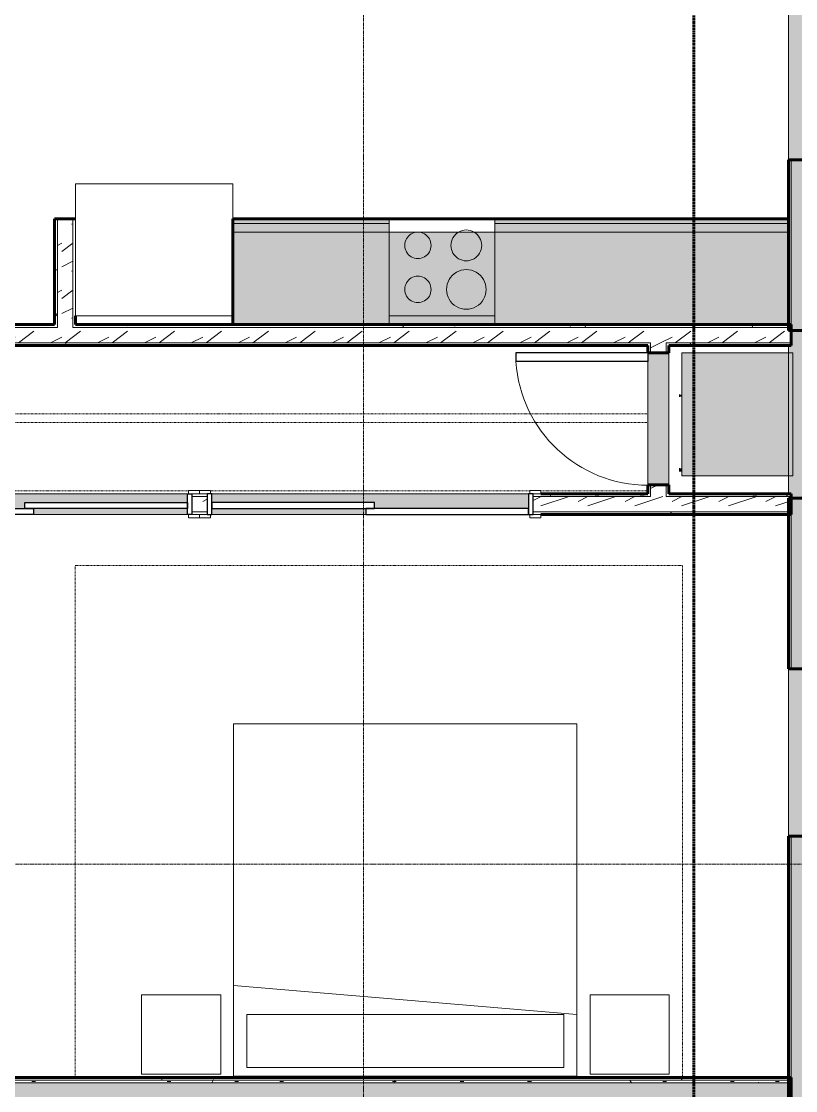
# Model space of a CAD drawing. Header units: inches. Extents: x -4061 to -1937, y 9836 to 11171.
# Drawn here: x -2251.1 to -2075.2, y 10415.8 to 10658.6 of the extents above; entities that cross this region are included whole.
import ezdxf

# ---------------------------------------------------------------- set-up
doc = ezdxf.new("R2010")
doc.units = ezdxf.units.IN
doc.header["$MEASUREMENT"] = 0
for name, pattern in [('Dash', [0.25, 0.125, -0.125]), ('Dash 1_16_', [0.12499999999999999, 0.06249999999999999, -0.06249999999999999]), ('Grid Line 1_2_', [0.8749999999999999, 0.4999999999999999, -0.125, 0.125, -0.125])]:
    doc.linetypes.add(name, pattern=pattern)
for name, color, linetype, lineweight in [('0-1', 7, 'Continuous', 5), ('0-2', 250, 'Continuous', 9), ('A-DOOR-1', 250, 'Continuous', 9), ('A-DOOR-2', 50, 'Continuous', 30), ('A-DOOR-FRAM-1', 50, 'Continuous', 30), ('A-WALL', 113, 'Continuous', 18), ('A-WALL-1', 8, 'Continuous', 5), ('A-WALL-2', 10, 'Continuous', 60), ('A-WALL-3', 7, 'Continuous', 18), ('A-WALL-PATT-1', 250, 'Continuous', 9), ('A-WALL-PATT-2', 253, 'Continuous', 9), ('A-WALL-PATT-4', 111, 'Continuous', 9), ('C-PROP-LINE-2', 91, 'Dash 1_16_', 60), ('I-FURN-1', 250, 'Continuous', 9), ('I-FURN-HDLN-1', 250, 'Dash', 9), ('I-WALL-2', 2, 'Continuous', 60), ('M-EQPM-1', 252, 'Continuous', 9), ('M-EQPM-2', 55, 'Continuous', 9), ('M-EQPM-3', 250, 'Continuous', 9), ('Q-CASE-1', 253, 'Continuous', 9), ('Q-CASE-2', 10, 'Continuous', 60), ('Q-CASE-3', 250, 'Continuous', 9), ('Q-CASE-HDLN-1', 250, 'Dash', 9), ('Q-SPCQ-1', 250, 'Continuous', 9), ('S-GRID-1', 1, 'Grid Line 1_2_', 9)]:
    doc.layers.add(name, color=color, linetype=linetype, lineweight=lineweight)
pattern_1 = [(0, (-88.066, -241.96), (20.48, 5.12), [0.845, -14.515, 0.845, -14.515, -81.92]), (0, (-88.066, -241.96), (20.48, 5.12), [-30.72, 0.845, -29.875, 0.845, -14.515, -35.84]), (0, (-88.066, -241.96), (20.48, 5.12), [-76.8, 0.845, -9.395, 0.845, -24.755]), (120, (-80.38600000000001, -239.4), (-14.67405006737632, 15.1762002695053), [0.8449999999999999, -14.515, 0.8449999999999999, -14.515, -81.91999999999999]), (120, (-80.38600000000001, -239.4), (-14.67405006737632, 15.1762002695053), [-30.72, 0.8449999999999999, -29.875, 0.8449999999999999, -14.515, -35.84]), (120, (-80.38600000000001, -239.4), (-14.67405006737632, 15.1762002695053), [-76.79999999999998, 0.8449999999999999, -9.394999999999998, 0.8449999999999999, -24.755]), (240, (-77.82600000000001, -229.16), (-5.805949932623669, -20.2962002695053), [0.845, -14.515, 0.845, -14.515, -81.92]), (240, (-77.82600000000001, -229.16), (-5.805949932623669, -20.2962002695053), [-30.72, 0.845, -29.875, 0.845, -14.515, -35.84]), (240, (-77.82600000000001, -229.16), (-5.805949932623669, -20.2962002695053), [-76.8, 0.845, -9.395, 0.845, -24.755])]
pattern_2 = [(216.87, (-83.801, -231.298), (31.98716190389133, 21.32545714244463), [5.331, -47.981]), (206.565, (-77.404, -234.497), (-10.66247606731217, -10.66200980650436), [11.921, -11.921]), (198.435, (-77.404, -239.828), (-21.3244936496746, -10.66258686177925), [6.743999999999999, -26.974])]
pattern_3 = [(161.57, (-87.74600000000001, -241.64), (-2.560496184573631, -0.0005373861552858683), [0, -18.214, 2.022, 0]), (18.43, (-88.38600000000001, -241.64), (-2.560496184573631, 0.0005373861552860904), [0, -18.214, 2.022, 0]), (108.43, (-87.74600000000001, -241.64), (1.279220909290681, -6.400876726295667), [6.069999999999999, -14.166]), (71.57, (-88.38600000000001, -241.64), (1.279220909290681, 6.400876726295667), [6.07, -14.166])]

# ---------------------------------------------------------------- blocks, each defined once
blk = doc.blocks.new('HVAC_SPVU_AlliedAir_MGE4 - HVAC_SPVU_AlliedAir_MGE4-2201356-ENLARGED RCP - 2ND FLOOR PLAN - WEST')
at = {"layer": 'M-EQPM-1'}
for points in [[(-14.00000000003638, -10.98983392808839), (-14.00000000003877, -12.12499999999681), (14.00000000001319, -12.12499999999681), (14.00000000006537, 12.1250000000033), (-13.99999999998658, 12.12500000006332), (-14.0000000000033, 4.339158817669612)], [(-13.99999999998829, -13.12499999999726), (14.00000000001353, -13.12500000005728), (14.00000000001557, -12.12500000005683), (-13.99999999998624, -12.1249999999968), (-13.99999999998761, -12.74999997752853)]]:
    blk.add_hatch(color=256, dxfattribs=at).paths.add_polyline_path(points, flags=0)
at = {"layer": 'M-EQPM-2'}
for points in [[(-12.99999999998647, 12.12500000006128), (-12.24999999998749, 12.12500000005957), (-12.26277781512704, 12.62500000000284), (-12.99999999998545, 12.62500000000455)], [(4.000000000013414, 12.12500000002469), (4.500000000012618, 12.12500000002333), (4.491481456587279, 12.62500000000309), (4.000000000014437, 12.62500000000411)]]:
    blk.add_hatch(color=256, dxfattribs=at).paths.add_polyline_path(points, flags=0)
at = {"layer": 'M-EQPM-3'}
for p, q in [((-12.24999999999982, 12.62500000000029), (-12.99999999999982, 12.62500000000029)), ((4.500000000000178, 12.62500000000026), (4.000000000000179, 12.62500000000026)), ((13.99999999999994, 12.12499999999976), (-14.00000000000004, 12.12499999999976)), ((-14.00000000000004, 12.1250000000002), (-14.00000000000004, -12.12499999999979)), ((13.99999999999994, -12.12499999999979), (13.99999999999994, 12.1250000000002)), ((13.99999999999989, -12.12500000000028), (-14.00000000000004, -12.12500000000028)), ((-14.00000000000004, -12.12500000000028), (-14.00000000000004, -13.12500000000028)), ((13.99999999999989, -13.12500000000028), (13.99999999999989, -12.12500000000028)), ((-14.00000000000004, -13.12500000000028), (13.99999999999989, -13.12500000000028))]:
    blk.add_line(p, q, dxfattribs=at)
blk = doc.blocks.new('Single-Flush - 30_ x 80_-1420870-ENLARGED RCP - 2ND FLOOR PLAN - WEST')
at = {"layer": 'A-DOOR-1'}
blk.add_arc((15.00000000000094, 2.374999999999442), 30.06659275674492, 93.81407483429227, 179.9999999999998, dxfattribs=at)
at = {"layer": 'A-DOOR-2'}
for p, q in [((13, 2.374999999999781), (13, 32.37499999999849)), ((15.00000000000094, 32.37499999999849), (13, 32.37499999999849)), ((15.00000000000094, 2.374999999999781), (15.00000000000094, 32.37499999999849)), ((15.00000000000094, 2.374999999999781), (13, 2.374999999999781))]:
    blk.add_line(p, q, dxfattribs=at)
blk = doc.blocks.new('FOLDING_SLIDING CLOSET - 72_ x 80_-1372823-ENLARGED RCP - 2ND FLOOR PLAN - WEST')
at = {"layer": 'A-DOOR-1'}
for p, q in [((-36.25000000000011, 3.000000000000026), (-38.75000000000009, 3.000000000000026)), ((-38.75000000000009, 3.000000000000026), (-38.75000000000009, 2.250000000000026)), ((-36.25000000000011, 2.250000000000026), (-36.25000000000011, 3.000000000000026)), ((38.74999999999987, 3.000000000000026), (36.24999999999987, 3.000000000000026)), ((36.24999999999987, 3.000000000000026), (36.24999999999987, 2.250000000000026)), ((38.74999999999987, 2.250000000000026), (38.74999999999987, 3.000000000000026)), ((-38.75000000000009, 2.250000000000026), (-36.25000000000011, 2.250000000000026)), ((36.24999999999987, 2.250000000000026), (38.74999999999987, 2.250000000000026)), ((-36.25000000000008, -2.500000000038504), (-38.75000000000009, -2.500000000038504)), ((-38.75000000000009, -2.500000000038504), (-38.75000000000009, -3.250000000038078)), ((-38.75000000000009, -3.250000000038078), (-36.25000000000008, -3.250000000038078)), ((-36.25000000000008, -3.250000000038078), (-36.25000000000008, -2.500000000038504)), ((38.74999999999988, -2.500000000038504), (36.24999999999989, -2.500000000038504)), ((36.24999999999989, -2.500000000038504), (36.24999999999989, -3.250000000038078)), ((36.24999999999989, -3.250000000038078), (38.74999999999988, -3.250000000038078)), ((38.74999999999988, -3.250000000038078), (38.74999999999988, -2.500000000038504))]:
    blk.add_line(p, q, dxfattribs=at)
at = {"layer": 'A-DOOR-2'}
for p, q in [((0.9999999999999057, 2.250000000000026), (-36.0000000000001, 2.250000000000026)), ((-36.0000000000001, 2.250000000000026), (-36.0000000000001, 0.8750000000000295)), ((-36.0000000000001, 0.8750000000000295), (0.9999999999999057, 0.8750000000000295)), ((35.99999999999988, 0.8750000000000295), (-1.000000000000092, 0.8750000000000295)), ((-1.000000000000092, 0.8750000000000295), (-1.000000000000092, -0.5000000000000034)), ((0.9999999999999057, 0.8750000000000295), (0.9999999999999057, 2.250000000000026)), ((35.99999999999987, -0.5000000000000034), (35.99999999999987, 0.8750000000000295)), ((-1.000000000000097, -0.5000000000000034), (35.99999999999987, -0.5000000000000034))]:
    blk.add_line(p, q, dxfattribs=at)
at = {"layer": 'A-DOOR-FRAM-1'}
for p, q in [((-36.00000000000009, 2.250000000000026), (-37.00000000000011, 2.250000000000026)), ((-37.00000000000011, 2.250000000000026), (-37.00000000000011, -2.500000000038503)), ((-36.00000000000009, -2.500000000038503), (-36.00000000000009, 2.250000000000026)), ((35.99999999999989, 2.249999999999949), (35.99999999999989, -2.500000000000038)), ((36.99999999999989, 2.249999999999949), (35.99999999999989, 2.249999999999949)), ((36.99999999999989, -2.500000000000038), (36.99999999999989, 2.249999999999949)), ((-37.00000000000011, -2.500000000038503), (-36.00000000000009, -2.500000000038503)), ((35.99999999999989, -2.500000000000038), (36.99999999999989, -2.500000000000038))]:
    blk.add_line(p, q, dxfattribs=at)
blk = doc.blocks.new('OD_CW_Closet - OD_CW_Closet-2069095-ENLARGED RCP - 2ND FLOOR PLAN - WEST')
at = {"layer": 'Q-CASE-HDLN-1'}
for p, q in [((0.7377049180327883, 8.999999999999615), (25.08857483285155, 8.999999999999615)), ((0.7377049180327869, -22.34999998190266), (0.7377049180327869, 7.650000018098431)), ((27.58857483285162, 8.999999999999615), (100.0885748328516, 8.999999999999615)), ((105.0885748328518, 8.999999999999615), (158.0498261120873, 8.999999999999615)), ((158.0498261120873, 8.999999999999615), (158.0498261120873, -24.00000000000042)), ((0.7377049180327883, -6.500000000000378), (158.0498261120873, -6.500000000000378)), ((0.7377049180327883, -8.500000000000377), (158.0498261120873, -8.500000000000377))]:
    blk.add_line(p, q, dxfattribs=at)
blk = doc.blocks.new('FOLDING_SLIDING CLOSET - 72_ x 80_-1372885-ENLARGED RCP - 2ND FLOOR PLAN - WEST')
at = {"layer": 'A-DOOR-1'}
for p, q in [((-38.75000000000009, 3.250000000038078), (-36.25000000000008, 3.250000000038078)), ((-38.75000000000009, 2.500000000038504), (-38.75000000000009, 3.250000000038078)), ((-36.25000000000008, 2.500000000038504), (-38.75000000000009, 2.500000000038504)), ((-36.25000000000008, 3.250000000038078), (-36.25000000000008, 2.500000000038504)), ((36.24999999999989, 3.250000000038078), (38.74999999999988, 3.250000000038078)), ((36.24999999999989, 2.500000000038504), (36.24999999999989, 3.250000000038078)), ((38.74999999999988, 2.500000000038504), (36.24999999999989, 2.500000000038504)), ((38.74999999999988, 3.250000000038078), (38.74999999999988, 2.500000000038504)), ((-38.75000000000009, -2.250000000000026), (-36.25000000000011, -2.250000000000026)), ((-38.75000000000009, -3.000000000000026), (-38.75000000000009, -2.250000000000026)), ((-36.25000000000011, -2.250000000000026), (-36.25000000000011, -3.000000000000026)), ((36.24999999999987, -2.250000000000026), (38.74999999999987, -2.250000000000026)), ((36.24999999999987, -3.000000000000026), (36.24999999999987, -2.250000000000026)), ((38.74999999999987, -2.250000000000026), (38.74999999999987, -3.000000000000026)), ((-36.25000000000011, -3.000000000000026), (-38.75000000000009, -3.000000000000026)), ((38.74999999999987, -3.000000000000026), (36.24999999999987, -3.000000000000026))]:
    blk.add_line(p, q, dxfattribs=at)
at = {"layer": 'A-DOOR-2'}
for p, q in [((-1.000000000000097, 0.5000000000000034), (35.99999999999987, 0.5000000000000034)), ((-1.000000000000092, -0.8750000000000295), (-1.000000000000092, 0.5000000000000034)), ((35.99999999999987, 0.5000000000000034), (35.99999999999987, -0.8750000000000295)), ((-36.0000000000001, -0.8750000000000295), (0.9999999999999057, -0.8750000000000295)), ((-36.0000000000001, -2.250000000000026), (-36.0000000000001, -0.8750000000000295)), ((0.9999999999999057, -2.250000000000026), (-36.0000000000001, -2.250000000000026)), ((35.99999999999988, -0.8750000000000295), (-1.000000000000092, -0.8750000000000295)), ((0.9999999999999057, -0.8750000000000295), (0.9999999999999057, -2.250000000000026))]:
    blk.add_line(p, q, dxfattribs=at)
at = {"layer": 'A-DOOR-FRAM-1'}
for p, q in [((-37.00000000000011, 2.500000000038503), (-36.00000000000009, 2.500000000038503)), ((-37.00000000000011, -2.250000000000026), (-37.00000000000011, 2.500000000038503)), ((-36.00000000000009, 2.500000000038503), (-36.00000000000009, -2.250000000000026)), ((35.99999999999989, 2.500000000000038), (36.99999999999989, 2.500000000000038)), ((35.99999999999989, -2.249999999999949), (35.99999999999989, 2.500000000000038)), ((36.99999999999989, 2.500000000000038), (36.99999999999989, -2.249999999999949)), ((-36.00000000000009, -2.250000000000026), (-37.00000000000011, -2.250000000000026)), ((36.99999999999989, -2.249999999999949), (35.99999999999989, -2.249999999999949))]:
    blk.add_line(p, q, dxfattribs=at)
blk = doc.blocks.new('Refrigerator_-_Side-by-Side_6047 - 36_ X 30_-345559-ENLARGED RCP - 2ND FLOOR PLAN - WEST')
at = {"layer": 'Q-SPCQ-1'}
for p, q in [((17.87499999999981, 14.42220360188391), (-17.87500000000018, 14.42220360188391)), ((-17.87500000000018, 14.42220360188391), (-17.87500000000018, -15.57779639811609)), ((17.8749999999998, -15.57779639811608), (17.8749999999998, 14.42220360188391)), ((-17.87500000000018, -15.57779639811608), (17.87499999999981, -15.57779639811608))]:
    blk.add_line(p, q, dxfattribs=at)
blk = doc.blocks.new('Range - 24_ x 24_-1352610-ENLARGED RCP - 2ND FLOOR PLAN - WEST')
at = {"layer": 'Q-SPCQ-1'}
for p, q in [((24.00000000000006, 23.99999999999999), (-1.957539771512497e-42, 23.99999999999999)), ((-1.957539771512497e-42, 23.99999999999999), (0, 0)), ((-3.754919941060466e-15, 21.99999999999981), (23.99999999999629, 21.99999999999981)), ((24.00000000000006, 0), (24.00000000000006, 23.99999999999999)), ((0, 0), (24.00000000000006, 0))]:
    blk.add_line(p, q, dxfattribs=at)
for centre, radius, start, end in [((6.499999999999339, 16.00000000000003), 4.499999999999293, 359.9999999999996, 179.9999999999998), ((17.49999999999879, 16.00000000000002), 2.999999999999965, 359.9999999999996, 179.9999999999997), ((6.499999999999339, 16.00000000000006), 4.499999999999297, 180.0000000000001, 2.544443745170813e-13), ((17.49999999999879, 16.00000000000005), 2.999999999999961, 180.0000000000001, 3.562221243239139e-13), ((6.499999999999833, 5.999999999999932), 3.499999999999869, 359.9999999999996, 179.9999999999998), ((17.49999999999994, 5.999999999999969), 2.999999999999915, 359.9999999999996, 180), ((6.499999999999833, 5.999999999999954), 3.49999999999987, 180.0000000000001, 3.562221243239139e-13), ((17.49999999999994, 5.999999999999988), 2.99999999999992, 180.0000000000001, 2.544443745170813e-13)]:
    blk.add_arc(centre, radius, start, end, dxfattribs=at)
blk = doc.blocks.new('OD_CW_Base Cabinet - OD_CW_Base Cabinet-2067832-ENLARGED RCP - 2ND FLOOR PLAN - WEST')
at = {"layer": 'Q-CASE-1'}
h = blk.add_hatch(color=256, dxfattribs=at)
h.paths.add_polyline_path([(0.7377049180312268, -0.9999999998916704), (36.2815688338021, -0.9999999999186142), (36.28156883380279, 8.149925179168348e-11), (0.737704918031909, 1.084430323317065e-10)], flags=0)
h.paths.add_polyline_path([(126.964706597677, -0.9999999999871674), (126.9647065976777, 1.294608864554902e-11), (60.28156883382837, 6.342304459394653e-11), (60.28156883382768, -0.9999999999366904), (79.84256230591085, -0.999999999951356)], flags=0)
h = blk.add_hatch(color=256, dxfattribs=at)
h.paths.add_polyline_path([(18.52659132287715, -2.999999999902812), (36.2815688338004, -2.999999999916454), (36.2815688338021, -0.9999999999186142), (0.7377049180312268, -0.9999999998916704), (0.7377049180295215, -2.99999999988951)], flags=0)
h.paths.add_polyline_path([(126.9647065976753, -2.999999999985007), (126.964706597677, -0.9999999999871674), (60.28156883382768, -0.9999999999366904), (60.28156883382598, -2.99999999993453), (79.84256230590914, -2.999999999949196)], flags=0)
blk.add_hatch(color=256, dxfattribs=at).paths.add_polyline_path([(18.52659132286146, -24.00000000000034), (126.9647065976596, -24.00000000008253), (126.9647065976753, -2.999999999985334), (0.7377049180295215, -2.999999999889837), (0.7377049180138328, -23.99999999998704)], flags=0)
at = {"layer": 'Q-CASE-2'}
for p, q in [((0.7377049180327883, -24.00000000000016), (0.7377049180327883, -1.225686219186169e-13)), ((0.7377049180327883, -1.212363542890667e-13), (126.9647065976622, -1.212363542890667e-13)), ((126.9647065976622, -1.212363542890667e-13), (126.9647065976622, -24.00000000000016)), ((126.9647065976622, -24.00000000000016), (0.7377049180327829, -24.00000000000016))]:
    blk.add_line(p, q, dxfattribs=at)
at = {"layer": 'Q-CASE-3'}
for p, q in [((36.28156883380536, -2.063749363057129e-13), (0.7377049180333372, -1.56172163733484e-13)), ((36.28156883380611, -1.000000000000207), (0.7377049180333372, -1.000000000000156)), ((36.28156883380598, -1.000000000000207), (0.7377049180327616, -1.000000000000157)), ((126.9647065976622, -3.344573797925305e-13), (60.28156883380559, -2.40272954388065e-13)), ((126.9647065976622, -1.000000000000335), (60.28156883380624, -1.00000000000024)), ((126.9647065976622, -1.000000000000335), (60.28156883380615, -1.000000000000241)), ((126.9647065976622, -1.000000000000335), (126.9647065976622, -3.344546861683363e-13)), ((126.9647065976622, -2.999999999998785), (126.9647065976622, -1.000000000000335)), ((0.7377049180327573, -2.999999999998592), (0.7377049180327275, -24.00000000000016)), ((126.9647065976622, -2.999999999998771), (0.7377049180327616, -2.999999999998592)), ((126.9647065976621, -24.00000000000034), (126.9647065976622, -2.999999999998771)), ((126.9647065976621, -24.00000000000034), (0.737704918032719, -24.00000000000016))]:
    blk.add_line(p, q, dxfattribs=at)
blk = doc.blocks.new('Bed-Standard - King 78_ x 80_-1379907-ENLARGED RCP - 2ND FLOOR PLAN - WEST')
at = {"layer": 'I-FURN-1'}
for p, q in [((-28.31147540983594, 41.79508196721271), (49.68852459016404, 41.79508196721271)), ((-28.31147540983594, -38.20491803278722), (-28.31147540983594, 41.79508196721271)), ((49.68852459016404, 41.79508196721271), (49.68852459016404, -38.20491803278722)), ((49.68852459016473, -24.20491803278797), (-28.31147540983508, -17.62529919027933)), ((-25.31147540983479, -24.20491803278797), (46.6885245901642, -24.20491803278797)), ((-25.31147540983479, -36.20491803278763), (-25.31147540983479, -24.20491803278797)), ((46.6885245901642, -36.20491803278763), (46.6885245901642, -24.20491803278797)), ((-25.31147540983479, -36.20491803278763), (46.6885245901642, -36.20491803278763)), ((49.68852459016404, -38.20491803278722), (-28.31147540983594, -38.20491803278722))]:
    blk.add_line(p, q, dxfattribs=at)
at = {"layer": 'I-FURN-HDLN-1'}
for p, q in [((-64.31147540983584, 77.79508196721248), (73.68852459016391, 77.79508196721248)), ((-64.31147540983584, -38.2049180327874), (-64.31147540983584, 77.79508196721247)), ((73.68852459016391, 77.79508196721248), (73.68852459016391, -38.20491803278709))]:
    blk.add_line(p, q, dxfattribs=at)
blk = doc.blocks.new('Table-Night Stand - 18_ x 18_ x 24_-1372838-ENLARGED RCP - 2ND FLOOR PLAN - WEST')
at = {"layer": 'I-FURN-1'}
for p, q in [((0.1469933184855234, -9.466330862652132e-30), (18.14699331848555, -9.466330862652132e-30)), ((0.1469933184855234, -17.99999999999999), (0.1469933184855234, -9.466330862652132e-30)), ((18.14699331848555, -9.466330862652132e-30), (18.14699331848555, -17.99999999999999)), ((18.14699331848555, -17.99999999999999), (0.1469933184855234, -17.99999999999999))]:
    blk.add_line(p, q, dxfattribs=at)
blk = doc.blocks.new('CTR - 1st Phase - Unit Layouts_rvt-1-ENLARGED RCP - 2ND FLOOR PLAN - WEST')
at = {"layer": 'A-WALL-1'}
blk.add_hatch(color=256, dxfattribs=at).paths.add_polyline_path([(-2103.973736657028, 10553.35490883384), (-2103.973736657088, 10583.35490883385), (-2108.723736657089, 10583.35490883385), (-2108.723736657028, 10553.35490883384), (-2104.598736657023, 10553.35490883384)], flags=0)
h = blk.add_hatch(color=256, dxfattribs=at)
h.paths.add_polyline_path([(-2213.324606593802, 10546.60490883336), (-2213.324606593796, 10547.97990883343), (-2248.324606593793, 10547.97990883343), (-2248.324606593793, 10546.60490883336), (-2246.552822932496, 10546.60490883351)], flags=0)
h.paths.add_polyline_path([(-2285.324606593796, 10547.97990883344), (-2250.324606593798, 10547.97990883343), (-2250.324606593798, 10549.35490883351), (-2213.324606593796, 10549.35490883351), (-2213.324606593796, 10551.35490883351), (-2285.324606593802, 10551.35490883333), (-2285.324606593802, 10550.72990883333)], flags=0)
h = blk.add_hatch(color=256, dxfattribs=at)
h.paths.add_polyline_path([(-2172.824606593795, 10546.60490883352), (-2172.824606593795, 10547.97990883352), (-2207.824606593798, 10547.97990883352), (-2207.824606593792, 10546.60490883352), (-2202.860059697871, 10546.60490883352)], flags=0)
h.paths.add_polyline_path([(-2135.824606593792, 10547.97990883367), (-2135.824606593802, 10551.35490883367), (-2207.824606593798, 10551.35490883352), (-2207.824606593798, 10549.3549088336), (-2170.824606593795, 10549.3549088336), (-2170.824606593795, 10547.97990883367), (-2143.481874438515, 10547.97990883367)], flags=0)
at = {"layer": 'A-WALL-PATT-1'}
h = blk.add_hatch(dxfattribs=at)
h.set_pattern_fill('FP_1', color=256, style=0, pattern_type=2)
h.set_pattern_definition(pattern_1)
h.paths.add_polyline_path([(-2242.900738337471, 10589.75490883362), (-2242.900738337471, 10613.75490883375), (-2243.525738337434, 10613.75490883375), (-2243.525738337444, 10589.75490883362), (-2243.335612498422, 10589.75490883362)], flags=0)
h = blk.add_hatch(dxfattribs=at)
h.set_pattern_fill('FP_1', color=256, style=0, pattern_type=2)
h.set_pattern_definition(pattern_1)
h.paths.add_polyline_path([(-2238.775738354316, 10589.75490883397), (-2238.775738354316, 10613.75490883375), (-2239.400738337433, 10613.75490883375), (-2239.400738337433, 10589.75490883397)], flags=0)
h = blk.add_hatch(dxfattribs=at)
h.set_pattern_fill('FP_1', color=256, style=0, pattern_type=2)
h.set_pattern_definition(pattern_1)
h.paths.add_polyline_path([(-2268.675897392073, 10589.12990883356), (-2242.900738337433, 10589.12990883362), (-2242.900738337433, 10589.75490883362), (-2268.050897392075, 10589.75490883361)], flags=0)
h.paths.add_polyline_path([(-2076.173736679718, 10589.12990883397), (-2076.173736679718, 10589.75490883362), (-2239.400738337433, 10589.75490883362), (-2239.400738337433, 10589.12990883397), (-2076.798736674666, 10589.12990883397)], flags=0)
h = blk.add_hatch(dxfattribs=at)
h.set_pattern_fill('FP_1', color=256, style=0, pattern_type=2)
h.set_pattern_definition(pattern_1)
h.paths.add_polyline_path([(-2134.824606593792, 10585.0049088339), (-2108.098736657093, 10585.0049088339), (-2108.098736657093, 10585.62990883356), (-2266.342266447276, 10585.62990883356), (-2266.967266446937, 10585.0049088339), (-2143.481874438515, 10585.0049088339)], flags=0)
h.paths.add_polyline_path([(-2076.798736657249, 10585.00490883391), (-2076.173736657202, 10585.00490883391), (-2076.17373665721, 10585.6299088339), (-2104.598736657094, 10585.6299088339), (-2104.598736657094, 10585.00490883391), (-2093.262895474916, 10585.00490883391)], flags=0)
h = blk.add_hatch(dxfattribs=at)
h.set_pattern_fill('FP_1', color=256, style=0, pattern_type=2)
h.set_pattern_definition(pattern_1)
h.paths.add_polyline_path([(-2299.733382970869, 10550.72990883333), (-2286.324606593803, 10550.72990883333), (-2286.324606593803, 10551.35490883333), (-2299.733382970869, 10551.35490883333), (-2300.358382970867, 10550.72990883333)], flags=0)
h.paths.add_polyline_path([(-2212.324606593792, 10550.72990883352), (-2208.824606593802, 10550.72990883352), (-2208.824606593802, 10551.35490883351), (-2212.324606593792, 10551.35490883351)], flags=0)
h.paths.add_polyline_path([(-2134.824606593792, 10550.72990883373), (-2108.098736657022, 10550.72990883379), (-2108.098736657022, 10551.35490883372), (-2134.824606593792, 10551.35490883372)], flags=0)
h.paths.add_polyline_path([(-2076.79873665725, 10550.72990883379), (-2076.173736679718, 10550.72990883379), (-2076.173736679718, 10551.35490883373), (-2104.598736657023, 10551.35490883373), (-2104.598736657023, 10550.72990883379), (-2077.933902729158, 10550.72990883379)], flags=0)
h = blk.add_hatch(dxfattribs=at)
h.set_pattern_fill('FP_1', color=256, style=0, pattern_type=2)
h.set_pattern_definition(pattern_1)
h.paths.add_polyline_path([(-2304.483382970857, 10546.60490883332), (-2286.324606593803, 10546.60490883332), (-2286.324606593803, 10547.22990883332), (-2303.858382970858, 10547.22990883332)], flags=0)
h.paths.add_polyline_path([(-2210.574606593791, 10546.60490883351), (-2208.824606593802, 10546.60490883351), (-2208.824606593802, 10547.22990883351), (-2212.324606593792, 10547.22990883351), (-2212.324606593792, 10546.60490883351)], flags=0)
h.paths.add_polyline_path([(-2124.860059696915, 10546.60490883367), (-2076.173736679717, 10546.60490883367), (-2076.173736679717, 10547.22990883355), (-2134.824606593792, 10547.22990883367), (-2134.824606593792, 10546.60490883367), (-2133.074606593792, 10546.60490883367)], flags=0)
at = {"layer": 'A-WALL-PATT-2'}
h = blk.add_hatch(dxfattribs=at)
h.set_pattern_fill('FP_2', color=256, style=0, pattern_type=2)
h.set_pattern_definition(pattern_2)
h.paths.add_polyline_path([(-2242.900738337433, 10589.12990883362), (-2239.400738337433, 10589.12990883362), (-2239.400738337433, 10613.75490883375), (-2242.900738337471, 10613.75490883375), (-2242.900738337433, 10589.75490883362)], flags=0)
h = blk.add_hatch(dxfattribs=at)
h.set_pattern_fill('FP_2', color=256, style=0, pattern_type=2)
h.set_pattern_definition(pattern_2)
h.paths.add_polyline_path([(-2271.292013915581, 10585.62990883355), (-2076.173736679718, 10585.6299088339), (-2076.17373665721, 10589.12990883397), (-2267.792013915589, 10589.12990883361)], flags=0)
h = blk.add_hatch(dxfattribs=at)
h.set_pattern_fill('FP_2', color=256, style=0, pattern_type=2)
h.set_pattern_definition(pattern_2)
h.paths.add_polyline_path([(-2108.098736657022, 10550.72990883379), (-2104.598736657023, 10550.72990883379), (-2104.598736657023, 10553.35490883384), (-2108.098736657022, 10553.35490883384), (-2108.098736657022, 10551.35490883373)], flags=0)
h.paths.add_polyline_path([(-2104.598736657094, 10583.35490883385), (-2104.598736657094, 10585.6299088339), (-2108.098736657093, 10585.6299088339), (-2108.098736657093, 10583.35490883385)], flags=0)
h = blk.add_hatch(dxfattribs=at)
h.set_pattern_fill('FP_2', color=256, style=0, pattern_type=2)
h.set_pattern_definition(pattern_2)
h.paths.add_polyline_path([(-2304.742266447344, 10547.22990883332), (-2286.324606593803, 10547.22990883332), (-2286.324606593803, 10550.72990883333), (-2301.242266447351, 10550.72990883333), (-2304.271147248639, 10547.70102803203)], flags=0)
h.paths.add_polyline_path([(-2212.324606593792, 10547.22990883351), (-2208.824606593802, 10547.22990883351), (-2208.824606593802, 10550.72990883352), (-2212.324606593792, 10550.72990883352), (-2212.324606593792, 10547.70102803203)], flags=0)
h.paths.add_polyline_path([(-2076.798736679717, 10547.22990883367), (-2076.173736679717, 10547.22990883367), (-2076.173736679718, 10550.72990883379), (-2134.824606593792, 10550.72990883373), (-2134.824606593792, 10547.22990883367), (-2123.920880966432, 10547.22990883367)], flags=0)
at = {"layer": 'A-WALL-2'}
for p, q in [((-2243.525738337431, 10589.7549088336), (-2243.525738337467, 10613.75490883373)), ((-2243.525738337467, 10613.75490883373), (-2238.775738354307, 10613.75490883374)), ((-2238.775738337434, 10591.75490887763), (-2238.775738337431, 10589.75490883361)), ((-2268.050897392071, 10589.75490883355), (-2243.525738337431, 10589.7549088336)), ((-2238.775738337431, 10589.75490883361), (-2203.025738354293, 10589.75490883369)), ((-2076.798736674663, 10589.75490883395), (-2076.173736657208, 10589.75490883395)), ((-2076.173736657208, 10589.75490883395), (-2076.173736657198, 10585.00490883395)), ((-2108.723736657089, 10585.00490883389), (-2266.083382970789, 10585.00490883355)), ((-2108.723736657086, 10583.35490883383), (-2108.72373665709, 10585.00490883388)), ((-2103.973736657086, 10583.35490883383), (-2108.723736657086, 10583.35490883383)), ((-2076.173736657198, 10585.00490883395), (-2103.973736657089, 10585.00490883389)), ((-2103.973736657089, 10585.00490883389), (-2103.973736657086, 10583.35490883383)), ((-2108.723736657021, 10551.35490883371), (-2108.723736657025, 10553.35490883383)), ((-2108.723736657025, 10553.35490883383), (-2103.973736657025, 10553.35490883383)), ((-2103.973736657025, 10553.35490883383), (-2103.973736657021, 10551.35490883372)), ((-2133.074606593799, 10551.35490883366), (-2108.723736657021, 10551.35490883371)), ((-2103.973736657021, 10551.35490883372), (-2076.173736657128, 10551.35490883377)), ((-2076.173736657128, 10551.35490883377), (-2076.173736657119, 10546.60490883377)), ((-2076.173736657119, 10546.60490883377), (-2133.074606593789, 10546.60490883366))]:
    blk.add_line(p, q, dxfattribs=at)
at = {"layer": 'A-WALL-3'}
for p, q in [((-2242.900738337431, 10589.7549088336), (-2242.900738337467, 10613.75490883373)), ((-2239.400738337431, 10589.75490883361), (-2239.400738337467, 10613.75490883374)), ((-2242.900738337431, 10589.1299088336), (-2267.792013915586, 10589.12990883355)), ((-2242.900738337431, 10589.7549088336), (-2242.90073833743, 10589.1299088336)), ((-2239.400738337431, 10589.75490883361), (-2239.400738337431, 10589.12990883361)), ((-2076.173736657207, 10589.12990883395), (-2239.40073833743, 10589.12990883361)), ((-2108.098736657091, 10585.62990883389), (-2266.342266447274, 10585.62990883355)), ((-2108.098736657091, 10585.62990883389), (-2108.098736657089, 10585.00490883389)), ((-2076.173736657199, 10585.62990883395), (-2104.598736657091, 10585.62990883389)), ((-2104.598736657091, 10585.62990883389), (-2104.59873665709, 10585.00490883389)), ((-2108.723736657086, 10583.35490883382), (-2108.723736657025, 10553.35490883382)), ((-2108.098736657086, 10583.35490883383), (-2108.098736657089, 10585.00490883389)), ((-2104.598736657086, 10583.35490883383), (-2104.59873665709, 10585.00490883389)), ((-2103.973736657025, 10553.35490883383), (-2103.973736657086, 10583.35490883383)), ((-2108.098736657021, 10551.35490883371), (-2108.098736657025, 10553.35490883383)), ((-2104.59873665702, 10551.35490883372), (-2104.598736657025, 10553.35490883383)), ((-2213.324606593799, 10551.35490883349), (-2285.324606593799, 10551.35490883335)), ((-2208.824606593798, 10550.72990883351), (-2212.324606593798, 10550.7299088335)), ((-2135.824606593799, 10551.35490883365), (-2207.824606593799, 10551.35490883351)), ((-2108.098736657019, 10550.72990883371), (-2134.824606593798, 10550.72990883365)), ((-2108.098736657021, 10551.35490883371), (-2108.098736657019, 10550.72990883371)), ((-2104.598736657021, 10551.35490883372), (-2104.59873665702, 10550.72990883372)), ((-2076.173736657127, 10550.72990883377), (-2104.598736657019, 10550.72990883372)), ((-2248.32460659379, 10546.60490883342), (-2213.32460659379, 10546.60490883349)), ((-2208.824606593791, 10547.2299088335), (-2212.324606593791, 10547.2299088335)), ((-2207.824606593789, 10546.60490883351), (-2172.824606593789, 10546.60490883358)), ((-2076.17373665712, 10547.22990883377), (-2134.824606593791, 10547.22990883365))]:
    blk.add_line(p, q, dxfattribs=at)
at = {"layer": '0-2'}
for name, p, rotation in [('Refrigerator_-_Side-by-Side_6047 - 36_ X 30_-345559-ENLARGED RCP - 2ND FLOOR PLAN - WEST', (-2220.900738354302, 10606.17711247953), 180), ('Range - 24_ x 24_-1352610-ENLARGED RCP - 2ND FLOOR PLAN - WEST', (-2143.481874438538, 10613.75490887839), 180), ('OD_CW_Closet - OD_CW_Closet-2069095-ENLARGED RCP - 2ND FLOOR PLAN - WEST', (-2107.986031760953, 10561.00490885192), 180), ('Single-Flush - 30_ x 80_-1420870-ENLARGED RCP - 2ND FLOOR PLAN - WEST', (-2106.348736657056, 10568.35490883383), 90.00000000011708), ('HVAC_SPVU_AlliedAir_MGE4 - HVAC_SPVU_AlliedAir_MGE4-2201356-ENLARGED RCP - 2ND FLOOR PLAN - WEST', (-2088.923736657277, 10569.38939609176), 90.0000000001229), ('FOLDING_SLIDING CLOSET - 72_ x 80_-1372823-ENLARGED RCP - 2ND FLOOR PLAN - WEST', (-2171.824606593794, 10548.85490883358), 180)]:
    blk.add_blockref(name, p, dxfattribs=dict(at, rotation=rotation))
for name, p in [('OD_CW_Base Cabinet - OD_CW_Base Cabinet-2067832-ENLARGED RCP - 2ND FLOOR PLAN - WEST', (-2203.763443272346, 10613.75490885147)), ('FOLDING_SLIDING CLOSET - 72_ x 80_-1372885-ENLARGED RCP - 2ND FLOOR PLAN - WEST', (-2249.324606593794, 10548.85490883342)), ('Bed-Standard - King 78_ x 80_-1379907-ENLARGED RCP - 2ND FLOOR PLAN - WEST', (-2174.548584287536, 10457.25924434703)), ('Table-Night Stand - 18_ x 18_ x 24_-1372838-ENLARGED RCP - 2ND FLOOR PLAN - WEST', (-2223.938891457853, 10437.55432631365)), ('Table-Night Stand - 18_ x 18_ x 24_-1372838-ENLARGED RCP - 2ND FLOOR PLAN - WEST', (-2122.00705301558, 10437.55432631458))]:
    blk.add_blockref(name, p, dxfattribs=at)
blk = doc.blocks.new('CTR - 1st Phase - Shell_rvt-1-ENLARGED RCP - 2ND FLOOR PLAN - WEST')
at = {"layer": 'A-WALL-1'}
for points in [[(-2076.798736679718, 10627.1768961105), (-2073.423736679718, 10627.1768961105), (-2073.423736679718, 10665.2018961105), (-2076.798736679718, 10665.2018961105), (-2076.798736679718, 10631.5831461105)], [(-2076.173736679718, 10550.3768961105), (-2072.923736679717, 10550.3768961105), (-2072.923736679717, 10588.4018961105), (-2076.173736679718, 10588.4018961105), (-2076.173736657202, 10585.00490883391), (-2076.798736657249, 10585.00490883391), (-2076.798736657249, 10583.3893960918), (-2075.798736657249, 10583.3893960918), (-2075.798736657249, 10555.3893960918), (-2076.79873665725, 10555.3893960918), (-2076.79873665725, 10551.35490883373), (-2076.173736679718, 10551.35490883373), (-2076.173736679718, 10550.72990883379)], [(-2076.173736679717, 10473.5768961105), (-2073.423736679718, 10473.5768961105), (-2073.423736679718, 10511.6018961105), (-2076.798736679718, 10511.6018961105), (-2076.798736679718, 10473.5768961105)]]:
    blk.add_hatch(color=256, dxfattribs=at).paths.add_polyline_path(points, flags=0)
at = {"layer": 'A-WALL-PATT-2'}
h = blk.add_hatch(dxfattribs=at)
h.set_pattern_fill('FP_4', color=256, style=0, pattern_type=2)
h.set_pattern_definition(pattern_3)
h.paths.add_polyline_path([(-2076.173736679719, 9988.439396110483), (-2070.673736679718, 9988.439396110483), (-2070.673736679718, 10012.7768961105), (-2076.173736679719, 10012.7768961105), (-2076.173736679719, 9989.064396110483)], flags=0)
h.paths.add_polyline_path([(-2076.173736679718, 10050.8018961105), (-2070.673736679719, 10050.8018961105), (-2070.673736679719, 10051.1768961105), (-2076.173736679718, 10051.1768961105)], flags=0)
h.paths.add_polyline_path([(-2073.423736679719, 10089.20189611051), (-2070.673736679719, 10089.20189611051), (-2070.673736679718, 10166.3768961105), (-2076.173736679718, 10166.3768961105), (-2076.173736679719, 10089.20189611051)], flags=0)
h.paths.add_polyline_path([(-2073.423736679718, 10204.4018961105), (-2070.673736679718, 10204.4018961105), (-2070.673736679718, 10243.1768961105), (-2076.173736657225, 10243.1768961105), (-2076.173736657226, 10204.4018961105)], flags=0)
h.paths.add_polyline_path([(-2076.173736679718, 10281.2018961105), (-2070.673736679718, 10281.2018961105), (-2070.673736679717, 10358.3768961105), (-2076.173736679344, 10358.3768961105), (-2076.173736679718, 10284.61130546179)], flags=0)
h.paths.add_polyline_path([(-2073.423736679718, 10396.4018961105), (-2070.673736679717, 10396.4018961105), (-2070.673736679716, 10473.5768961105), (-2076.173736679717, 10473.5768961105), (-2076.173736679344, 10396.40189611574)], flags=0)
h.paths.add_polyline_path([(-2076.173736679717, 10511.6018961105), (-2070.673736679716, 10511.6018961105), (-2070.673736679716, 10550.3768961105), (-2076.173736679718, 10550.3768961105), (-2076.173736679718, 10547.70102803203)], flags=0)
h.paths.add_polyline_path([(-2076.17373665721, 10588.4018961105), (-2070.673736679716, 10588.4018961105), (-2070.673736679716, 10627.1768961105), (-2076.173736679718, 10627.1768961105), (-2076.173736679718, 10622.86952019495)], flags=0)
h.paths.add_polyline_path([(-2070.673736679715, 10665.2018961105), (-2070.673736679715, 10665.5768961105), (-2076.173736679717, 10665.5768961105), (-2076.173736679717, 10665.2018961105), (-2073.423736679718, 10665.2018961105)], flags=0)
h.paths.add_polyline_path([(-2073.423736679717, 10703.6018961105), (-2070.673736679715, 10703.6018961105), (-2070.673736679714, 10742.3768961105), (-2076.173736679717, 10742.3768961105), (-2076.173736679717, 10703.6018961105)], flags=0)
h.paths.add_polyline_path([(-2073.423736679718, 10780.4018961105), (-2070.673736679718, 10780.4018961105), (-2070.673736679718, 10780.7768961105), (-2076.173736679717, 10780.7768961105), (-2076.173736679717, 10780.4018961105)], flags=0)
h.paths.add_polyline_path([(-2076.173736679717, 10818.8018961105), (-2070.673736679718, 10818.8018961105), (-2070.673736679718, 10848.63939611051), (-2076.173736679717, 10848.63939611051), (-2076.173736679717, 10843.13939611051)], flags=0)
h = blk.add_hatch(dxfattribs=at)
h.set_pattern_fill('FP_1', color=256, style=0, pattern_type=2)
h.set_pattern_definition(pattern_1)
h.paths.add_polyline_path([(-2076.173736679719, 9989.064396110483), (-2076.173736679719, 10012.77689611048), (-2076.798736679719, 10012.7768961105), (-2076.798736679717, 9989.064396110549)], flags=0)
h.paths.add_polyline_path([(-2076.798736679718, 10050.8018961105), (-2076.173736679718, 10050.8018961105), (-2076.173736679718, 10051.1768961105), (-2076.798736679718, 10051.1768961105)], flags=0)
h.paths.add_polyline_path([(-2076.173736679719, 10089.20189611051), (-2076.173736679718, 10166.3768961105), (-2076.798736679719, 10166.3768961105), (-2076.798736679718, 10089.20189611056)], flags=0)
h.paths.add_polyline_path([(-2076.173736679718, 10204.4018961105), (-2076.173736679717, 10241.82388338702), (-2076.798736674547, 10241.82388338702), (-2076.798736674547, 10204.4018961105)], flags=0)
h.paths.add_polyline_path([(-2076.798736657127, 10284.34888338732), (-2076.173736679718, 10284.34888338732), (-2076.173736679718, 10358.3768961105), (-2076.798736679718, 10358.3768961105), (-2076.798736679718, 10284.61130546179)], flags=0)
h.paths.add_polyline_path([(-2076.173736679717, 10396.4018961105), (-2076.173736679717, 10412.78939611043), (-2076.798736679718, 10412.78939611043), (-2076.798736679718, 10396.4018961105)], flags=0)
h.paths.add_polyline_path([(-2076.173736679717, 10418.78939611043), (-2076.173736679717, 10473.5768961105), (-2076.798736679718, 10473.5768961105), (-2076.798736679717, 10418.78939611043), (-2076.617432014995, 10418.78939611043)], flags=0)
h.paths.add_polyline_path([(-2076.173736679717, 10511.6018961105), (-2076.173736679717, 10546.60490883367), (-2076.798736679717, 10546.60490883367), (-2076.798736679718, 10511.6018961105)], flags=0)
h.paths.add_polyline_path([(-2076.798736674666, 10589.75490883362), (-2076.173736679718, 10589.75490883397), (-2076.173736679718, 10627.1768961105), (-2076.798736679718, 10627.1768961105), (-2076.798736674666, 10610.75490885148)], flags=0)
h.paths.add_polyline_path([(-2076.798736679718, 10665.2018961105), (-2076.173736679717, 10665.2018961105), (-2076.173736679717, 10665.5768961105), (-2076.798736679718, 10665.5768961105)], flags=0)
h.paths.add_polyline_path([(-2076.173736679717, 10703.6018961105), (-2076.173736679717, 10742.3768961105), (-2076.798736679718, 10742.3768961105), (-2076.798736679717, 10703.6018961105)], flags=0)
h.paths.add_polyline_path([(-2076.173736679717, 10780.4018961105), (-2076.173736679717, 10780.7768961105), (-2076.798736679718, 10780.7768961105), (-2076.798736679718, 10780.4018961105)], flags=0)
h.paths.add_polyline_path([(-2076.798736679717, 10818.8018961105), (-2076.173736679717, 10818.8018961105), (-2076.173736679717, 10843.13939611051), (-2076.798736679717, 10843.13939611051), (-2076.798736679717, 10842.51439611051)], flags=0)
at = {"layer": 'A-WALL-2'}
for p, q in [((-2076.798736679715, 10613.75490885156), (-2076.798736679715, 10627.17689611049)), ((-2076.798736679715, 10627.17689611049), (-2073.423736679715, 10627.17689611049)), ((-2076.798736679715, 10588.40189611049), (-2076.798736679715, 10589.75490885156)), ((-2072.923736679714, 10588.40189611049), (-2076.798736679715, 10588.40189611049)), ((-2076.798736679715, 10511.60189611049), (-2076.798736679715, 10550.37689611049)), ((-2076.798736679715, 10550.37689611049), (-2072.923736679714, 10550.37689611049)), ((-2073.423736679715, 10511.60189611049), (-2076.798736679715, 10511.60189611049)), ((-2076.798736679715, 10396.40189611049), (-2076.798736679715, 10473.57689611049)), ((-2076.798736679715, 10473.57689611049), (-2073.423736679715, 10473.57689611049))]:
    blk.add_line(p, q, dxfattribs=at)
at = {"layer": 'A-WALL-3'}
for p, q in [((-2076.798736679715, 10665.20189611049), (-2076.798736679715, 10627.17689611049)), ((-2076.173736679715, 10627.17689611049), (-2076.173736679715, 10588.40189611049)), ((-2076.798736679715, 10585.00490883395), (-2076.798736679715, 10583.38939609179)), ((-2076.798736679715, 10555.38939609179), (-2076.798736679715, 10551.35490883377)), ((-2076.173736679715, 10550.37689611049), (-2076.173736679715, 10511.60189611049)), ((-2076.798736679715, 10511.60189611049), (-2076.798736679715, 10473.57689611049)), ((-2076.173736679715, 10473.57689611049), (-2076.173736679715, 10396.40189611049))]:
    blk.add_line(p, q, dxfattribs=at)
at = {"layer": 'S-GRID-1'}
for p, q in [((-2173.323736679715, 9836.179692344082), (-2173.323736679705, 11138.35119310537)), ((-1936.831896887502, 10467.18939611053), (-4027.878090368347, 10467.18939611053))]:
    blk.add_line(p, q, dxfattribs=at)
blk = doc.blocks.new('Family - ___-1870574-ENLARGED RCP - 2ND FLOOR PLAN - WEST')
at = {"layer": 'C-PROP-LINE-2'}
blk.add_line((-2098.262017929449, 10010.0893961105), (-2098.262017929449, 10821.48939611051), dxfattribs=at)

msp = doc.modelspace()

# ---------------------------------------------------------------- hatches: boundary and pattern name
at = {"layer": 'A-WALL-PATT-4'}
h = msp.add_hatch(dxfattribs=at)
h.set_pattern_fill('FP_1', color=256, style=0, pattern_type=2)
h.set_pattern_definition(pattern_1)
h.paths.add_polyline_path([(-2124.860059696916, 10417.53939611043), (-2076.173736679717, 10417.53939611043), (-2076.173736679717, 10418.16439611043), (-2438.557779210404, 10418.16439611043), (-2437.932779210409, 10417.53939611043), (-2202.860059697743, 10417.53939611043)], flags=0)
h = msp.add_hatch(dxfattribs=at)
h.set_pattern_fill('FP_1', color=256, style=0, pattern_type=2)
h.set_pattern_definition(pattern_1)
h.paths.add_polyline_path([(-2124.860059696916, 10418.16439611043), (-2076.173736679717, 10418.16439611043), (-2076.173736679717, 10418.78939611043), (-2437.204436588406, 10418.78939611043), (-2437.673895733923, 10418.20860272672), (-2438.25468911763, 10418.78939611043), (-2438.298895733923, 10418.78939611043), (-2437.673895733923, 10418.16439611043), (-2202.860059697743, 10418.16439611043)], flags=0)
h = msp.add_hatch(dxfattribs=at)
h.set_pattern_fill('FP_4', color=256, style=0, pattern_type=2)
h.set_pattern_definition(pattern_3)
h.paths.add_polyline_path([(-2430.500735881593, 10414.03939611043), (-2076.173736679344, 10414.03939611043), (-2076.173736679343, 10417.53939611043), (-2438.45443658841, 10417.53939611043), (-2441.954436588415, 10414.03939611064), (-2437.004689120111, 10414.03939611043)], flags=0)

# ---------------------------------------------------------------- linework, layer by layer
at = {"layer": 'A-WALL'}
for p, q in [((-2437.673895733919, 10418.16439611041), (-2076.173736679341, 10418.16439611041)), ((-2437.932779210405, 10417.53939611042), (-2076.173736679341, 10417.53939611041))]:
    msp.add_line(p, q, dxfattribs=at)
at = {"layer": 'I-WALL-2'}
for p, q in [((-2278.270329288896, 10418.78939611041), (-2076.173736679341, 10418.78939611041)), ((-2076.173736679341, 10418.78939611041), (-2076.173736679341, 10412.78939611041))]:
    msp.add_line(p, q, dxfattribs=at)

# ---------------------------------------------------------------- block references
at = {"layer": '0-1'}
for name in ['CTR - 1st Phase - Shell_rvt-1-ENLARGED RCP - 2ND FLOOR PLAN - WEST', 'CTR - 1st Phase - Unit Layouts_rvt-1-ENLARGED RCP - 2ND FLOOR PLAN - WEST']:
    msp.add_blockref(name, (0, 0), dxfattribs=at)
at = {"layer": 'C-PROP-LINE-2'}
msp.add_blockref('Family - ___-1870574-ENLARGED RCP - 2ND FLOOR PLAN - WEST', (0, 0), dxfattribs=at)

doc.saveas('drawing.dxf')
